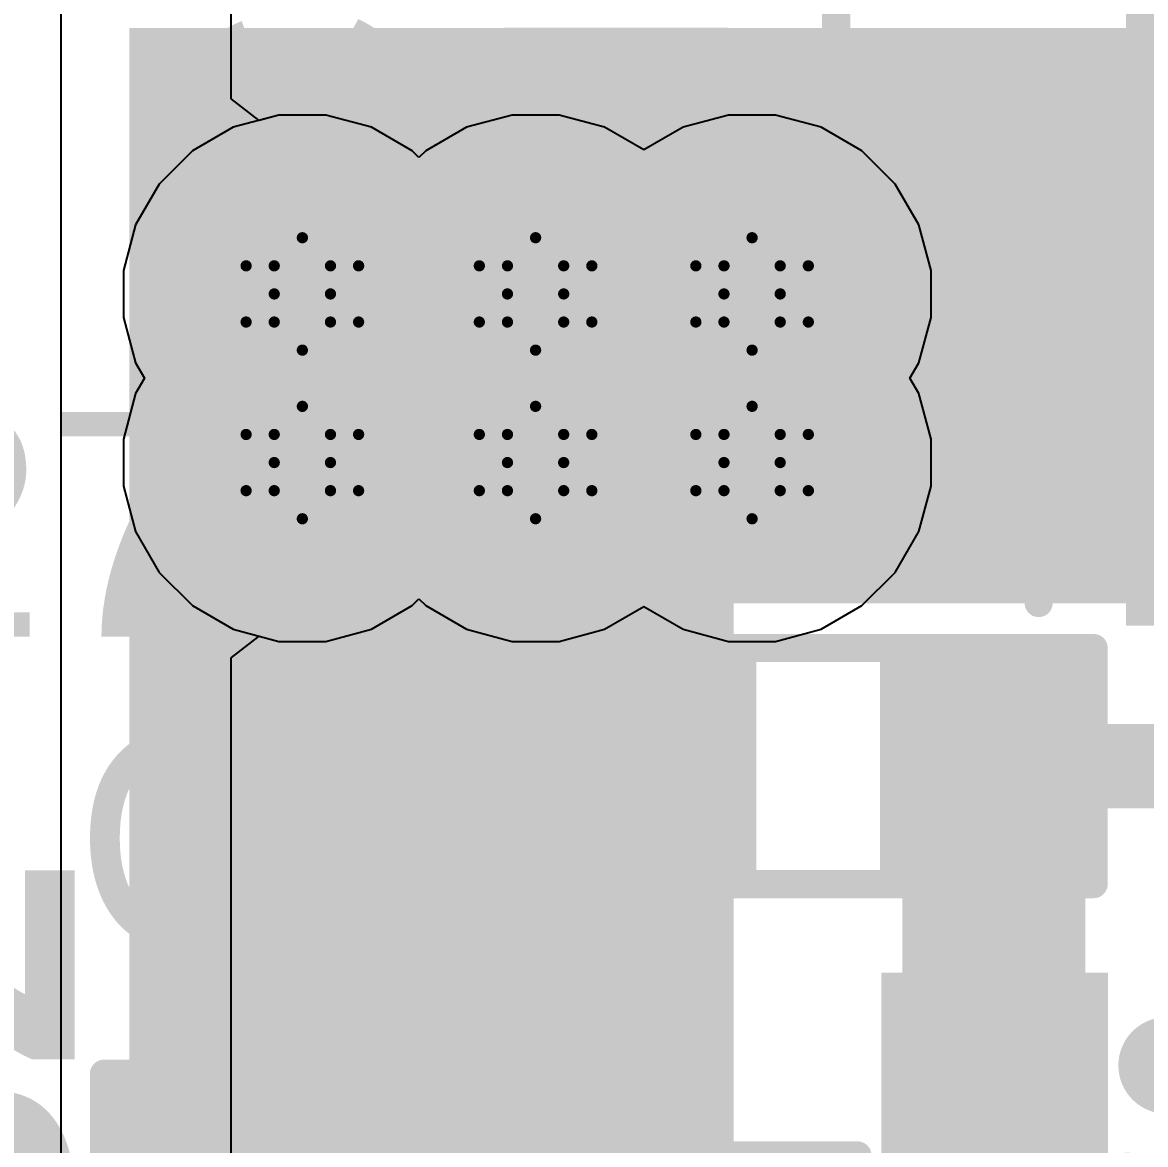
# Model space of a CAD drawing. Header units: inches. Extents: x -3 to 5437, y -3 to 5435.
# Drawn here: x 124.36 to 129.44, y 21.66 to 26.73 of the extents above; entities that cross this region are included whole.
import ezdxf

# ---------------------------------------------------------------- set-up
doc = ezdxf.new("R2010")
doc.units = ezdxf.units.IN
for name, color, linetype in [('Bottom Layer', 5, 'Continuous'), ('Drill Drawing', 1, 'Continuous'), ('GND', 16, 'Continuous'), ('PWR', 76, 'Continuous'), ('Top Layer', 1, 'Continuous'), ('Top Overlay', 2, 'Continuous'), ('Top Paste', 8, 'Continuous'), ('Top Solder', 216, 'Continuous'), ('Via Holes', 16, 'Continuous')]:
    doc.layers.add(name, color=color, linetype=linetype)
doc.styles.add('Arial', font='', dxfattribs={"height": 0.2})
doc.styles.add('Arial_Bold', font='', dxfattribs={"height": 0.2})
doc.styles.get('Arial').set_extended_font_data('Arial')
doc.styles.get('Arial_Bold').set_extended_font_data('Arial', bold=True)

# ---------------------------------------------------------------- blocks, each defined once
blk = doc.blocks.new('SOT_23_241')
at = {"layer": 'Top Layer'}
for points in [[(-0.41, 1.46), (0.41, 1.46), (0.41, 0.54), (-0.41, 0.54)], [(-1.36, -0.54), (-0.54, -0.54), (-0.54, -1.46), (-1.36, -1.46)], [(0.54, -0.54), (1.36, -0.54), (1.36, -1.46), (0.54, -1.46)]]:
    blk.add_hatch(color=1, dxfattribs=at).paths.add_polyline_path(points)
at = {"layer": 'Top Paste'}
for points in [[(-0.41, 1.46), (0.41, 1.46), (0.41, 0.54), (-0.41, 0.54)], [(-1.36, -0.54), (-0.54, -0.54), (-0.54, -1.46), (-1.36, -1.46)], [(0.54, -0.54), (1.36, -0.54), (1.36, -1.46), (0.54, -1.46)]]:
    blk.add_hatch(color=8, dxfattribs=at).paths.add_polyline_path(points)
at = {"layer": 'Top Solder'}
for points in [[(-0.5116, 1.5616), (0.5116, 1.5616), (0.5116, 0.4384), (-0.5116, 0.4384)], [(-1.4616, -0.4384), (-0.4384, -0.4384), (-0.4384, -1.5616), (-1.4616, -1.5616)], [(0.4384, -0.4384), (1.4616, -0.4384), (1.4616, -1.5616), (0.4384, -1.5616)]]:
    blk.add_hatch(color=216, dxfattribs=at).paths.add_polyline_path(points)
at = {"layer": 'Top Overlay'}
for points in [[(-1.5494, 0.7366, 0.127, 0.127, 0), (-1.5494, -0.6858, 0.127, 0.127, 0)], [(-0.6096, 0.7366, 0.127, 0.127, 0), (-1.5494, 0.7366, 0.127, 0.127, 0)], [(1.5494, 0.7366, 0.127, 0.127, 0), (0.6096, 0.7366, 0.127, 0.127, 0)], [(1.5494, 0.7366, 0.127, 0.127, 0), (1.5494, -0.6858, 0.127, 0.127, 0)], [(0.3302, -0.7366, 0.127, 0.127, 0), (-0.3302, -0.7366, 0.127, 0.127, 0)]]:
    blk.add_lwpolyline(points, format="xyseb", dxfattribs=at)
for points in [[(-1.5812, 0.7366, 0.0635, 0.0635, 1), (-1.5176, 0.7366, 0.0635, 0.0635, 1)], [(-1.5812, 0.7366, 0.0635, 0.0635, 1), (-1.5176, 0.7366, 0.0635, 0.0635, 1)], [(-0.6413, 0.7366, 0.0635, 0.0635, 1), (-0.5778, 0.7366, 0.0635, 0.0635, 1)], [(0.5778, 0.7366, 0.0635, 0.0635, 1), (0.6413, 0.7366, 0.0635, 0.0635, 1)], [(1.5176, 0.7366, 0.0635, 0.0635, 1), (1.5812, 0.7366, 0.0635, 0.0635, 1)], [(1.5176, 0.7366, 0.0635, 0.0635, 1), (1.5812, 0.7366, 0.0635, 0.0635, 1)], [(-1.5812, -0.6858, 0.0635, 0.0635, 1), (-1.5176, -0.6858, 0.0635, 0.0635, 1)], [(1.5176, -0.6858, 0.0635, 0.0635, 1), (1.5812, -0.6858, 0.0635, 0.0635, 1)], [(-0.3619, -0.7366, 0.0635, 0.0635, 1), (-0.2984, -0.7366, 0.0635, 0.0635, 1)], [(0.2984, -0.7366, 0.0635, 0.0635, 1), (0.3619, -0.7366, 0.0635, 0.0635, 1)], [(-1.6356, -1.143, 0.254, 0.254, 1), (-1.8188, -1.143, 0.254, 0.254, 1)], [(-1.8823, -1.143, 0.127, 0.127, 1), (-1.7553, -1.143, 0.127, 0.127, 1)], [(-1.6991, -1.143, 0.127, 0.127, 1), (-1.5721, -1.143, 0.127, 0.127, 1)]]:
    blk.add_lwpolyline(points, format="xyseb", close=True, dxfattribs=at)
blk = doc.blocks.new('C__0603_399')
at = {"layer": 'Top Layer'}
for points in [[(-0.381, 0.4445), (-0.381, -0.4445), (-1.143, -0.4445), (-1.143, 0.4445)], [(1.143, 0.4445), (1.143, -0.4445), (0.381, -0.4445), (0.381, 0.4445)]]:
    blk.add_hatch(color=1, dxfattribs=at).paths.add_polyline_path(points)
at = {"layer": 'Top Paste'}
for points in [[(-0.381, 0.4445), (-0.381, -0.4445), (-1.143, -0.4445), (-1.143, 0.4445)], [(1.143, 0.4445), (1.143, -0.4445), (0.381, -0.4445), (0.381, 0.4445)]]:
    blk.add_hatch(color=8, dxfattribs=at).paths.add_polyline_path(points)
at = {"layer": 'Top Solder'}
for points in [[(-0.321, 0.5045), (-0.321, -0.5045), (-1.203, -0.5045), (-1.203, 0.5045)], [(1.203, 0.5045), (1.203, -0.5045), (0.321, -0.5045), (0.321, 0.5045)]]:
    blk.add_hatch(color=216, dxfattribs=at).paths.add_polyline_path(points)
at = {"layer": 'Top Overlay'}
for points in [[(-1.2446, 0.5334, 0.127, 0.127, 0), (-0.4572, 0.5334, 0.127, 0.127, 0)], [(-1.2446, 0.5334, 0.127, 0.127, 0), (-1.2446, -0.5334, 0.127, 0.127, 0)], [(0.4572, 0.5334, 0.127, 0.127, 0), (1.2446, 0.5334, 0.127, 0.127, 0)], [(1.2446, 0.5334, 0.127, 0.127, 0), (1.2446, -0.5334, 0.127, 0.127, 0)], [(-1.2446, -0.5334, 0.127, 0.127, 0), (-0.4572, -0.5334, 0.127, 0.127, 0)], [(0.4572, -0.5334, 0.127, 0.127, 0), (1.2446, -0.5334, 0.127, 0.127, 0)]]:
    blk.add_lwpolyline(points, format="xyseb", dxfattribs=at)
for points in [[(-1.2764, 0.5334, 0.0635, 0.0635, 1), (-1.2128, 0.5334, 0.0635, 0.0635, 1)], [(-1.2764, 0.5334, 0.0635, 0.0635, 1), (-1.2128, 0.5334, 0.0635, 0.0635, 1)], [(-0.4889, 0.5334, 0.0635, 0.0635, 1), (-0.4254, 0.5334, 0.0635, 0.0635, 1)], [(0.4254, 0.5334, 0.0635, 0.0635, 1), (0.4889, 0.5334, 0.0635, 0.0635, 1)], [(1.2128, 0.5334, 0.0635, 0.0635, 1), (1.2764, 0.5334, 0.0635, 0.0635, 1)], [(1.2128, 0.5334, 0.0635, 0.0635, 1), (1.2764, 0.5334, 0.0635, 0.0635, 1)], [(-1.2764, -0.5334, 0.0635, 0.0635, 1), (-1.2128, -0.5334, 0.0635, 0.0635, 1)], [(-1.2764, -0.5334, 0.0635, 0.0635, 1), (-1.2128, -0.5334, 0.0635, 0.0635, 1)], [(-0.4889, -0.5334, 0.0635, 0.0635, 1), (-0.4254, -0.5334, 0.0635, 0.0635, 1)], [(0.4254, -0.5334, 0.0635, 0.0635, 1), (0.4889, -0.5334, 0.0635, 0.0635, 1)], [(1.2128, -0.5334, 0.0635, 0.0635, 1), (1.2764, -0.5334, 0.0635, 0.0635, 1)], [(1.2128, -0.5334, 0.0635, 0.0635, 1), (1.2764, -0.5334, 0.0635, 0.0635, 1)]]:
    blk.add_lwpolyline(points, format="xyseb", close=True, dxfattribs=at)
blk = doc.blocks.new('RVT1E100M0405__400')
at = {"layer": 'Top Solder'}
blk.add_hatch(color=216, dxfattribs=at).paths.add_polyline_path([(-3.2016, 0.9016), (-0.3984, 0.9016), (-0.3984, -0.9016), (-3.2016, -0.9016)])
at = {"layer": 'Top Overlay'}
for points in [[(-0.9398, 2.2098, 0.127, 0.127, 0), (-2.1145, 1.0351, 0.127, 0.127, 0)], [(-0.9398, 2.2098, 0.127, 0.127, 0), (2.159, 2.2098, 0.127, 0.127, 0)], [(-2.7432, 1.651, 0.127, 0.127, 0), (-2.7432, 0.9398, 0.127, 0.127, 0)], [(-3.0988, 1.2954, 0.127, 0.127, 0), (-2.3876, 1.2954, 0.127, 0.127, 0)], [(-2.1145, 1.0351, 0.127, 0.127, 0), (-2.1145, 0.889, 0.127, 0.127, 0)]]:
    blk.add_lwpolyline(points, format="xyseb", dxfattribs=at)
for points in [[(-0.9715, 2.2098, 0.0635, 0.0635, 1), (-0.908, 2.2098, 0.0635, 0.0635, 1)], [(-0.9715, 2.2098, 0.0635, 0.0635, 1), (-0.908, 2.2098, 0.0635, 0.0635, 1)], [(-2.775, 1.651, 0.0635, 0.0635, 1), (-2.7115, 1.651, 0.0635, 0.0635, 1)], [(-3.1305, 1.2954, 0.0635, 0.0635, 1), (-3.0671, 1.2954, 0.0635, 0.0635, 1)], [(-2.4194, 1.2954, 0.0635, 0.0635, 1), (-2.3559, 1.2954, 0.0635, 0.0635, 1)], [(-2.1463, 1.0351, 0.0635, 0.0635, 1), (-2.0828, 1.0351, 0.0635, 0.0635, 1)], [(-2.1463, 1.0351, 0.0635, 0.0635, 1), (-2.0828, 1.0351, 0.0635, 0.0635, 1)], [(-2.775, 0.9398, 0.0635, 0.0635, 1), (-2.7115, 0.9398, 0.0635, 0.0635, 1)], [(-2.1463, 0.889, 0.0635, 0.0635, 1), (-2.0828, 0.889, 0.0635, 0.0635, 1)]]:
    blk.add_lwpolyline(points, format="xyseb", close=True, dxfattribs=at)
blk = doc.blocks.new('S______B______413')
at = {"layer": 'Top Layer'}
for points in [[(-1.143, -0.4445), (-1.143, 0.4445), (-0.381, 0.4445), (-0.381, -0.4445)], [(0.381, -0.4445), (0.381, 0.4445), (1.143, 0.4445), (1.143, -0.4445)]]:
    blk.add_hatch(color=1, dxfattribs=at).paths.add_polyline_path(points)
at = {"layer": 'Top Paste'}
for points in [[(-1.143, -0.4445), (-1.143, 0.4445), (-0.381, 0.4445), (-0.381, -0.4445)], [(0.381, -0.4445), (0.381, 0.4445), (1.143, 0.4445), (1.143, -0.4445)]]:
    blk.add_hatch(color=8, dxfattribs=at).paths.add_polyline_path(points)
at = {"layer": 'Top Solder'}
for points in [[(-1.2446, -0.5461), (-1.2446, 0.5461), (-0.2794, 0.5461), (-0.2794, -0.5461)], [(0.2794, -0.5461), (0.2794, 0.5461), (1.2446, 0.5461), (1.2446, -0.5461)]]:
    blk.add_hatch(color=216, dxfattribs=at).paths.add_polyline_path(points)
at = {"layer": 'Top Overlay'}
for points in [[(1.27, 0.5588, 0.127, 0.127, 0), (-1.27, 0.5588, 0.127, 0.127, 0)], [(-1.27, -0.5588, 0.127, 0.127, 0), (-1.27, 0.5588, 0.127, 0.127, 0)], [(1.27, -0.5588, 0.127, 0.127, 0), (1.27, 0.5588, 0.127, 0.127, 0)], [(1.27, -0.5588, 0.127, 0.127, 0), (-1.27, -0.5588, 0.127, 0.127, 0)]]:
    blk.add_lwpolyline(points, format="xyseb", dxfattribs=at)
for points in [[(-1.3017, 0.5588, 0.0635, 0.0635, 1), (-1.2383, 0.5588, 0.0635, 0.0635, 1)], [(-1.3017, 0.5588, 0.0635, 0.0635, 1), (-1.2383, 0.5588, 0.0635, 0.0635, 1)], [(1.2383, 0.5588, 0.0635, 0.0635, 1), (1.3017, 0.5588, 0.0635, 0.0635, 1)], [(1.2383, 0.5588, 0.0635, 0.0635, 1), (1.3017, 0.5588, 0.0635, 0.0635, 1)], [(-1.3017, -0.5588, 0.0635, 0.0635, 1), (-1.2383, -0.5588, 0.0635, 0.0635, 1)], [(-1.3017, -0.5588, 0.0635, 0.0635, 1), (-1.2383, -0.5588, 0.0635, 0.0635, 1)], [(1.2383, -0.5588, 0.0635, 0.0635, 1), (1.3017, -0.5588, 0.0635, 0.0635, 1)], [(1.2383, -0.5588, 0.0635, 0.0635, 1), (1.3017, -0.5588, 0.0635, 0.0635, 1)]]:
    blk.add_lwpolyline(points, format="xyseb", close=True, dxfattribs=at)
at = {"layer": 'Top Overlay', "style": 'Arial_Bold'}
blk.add_text('SB2', height=1.27, rotation=-180, dxfattribs=at).set_placement((1.1912, -0.7066))
blk = doc.blocks.new('RES_0603_437')
at = {"layer": 'Top Layer'}
for points in [[(-0.381, 0.4445), (-0.381, -0.4445), (-1.143, -0.4445), (-1.143, 0.4445)], [(1.143, 0.4445), (1.143, -0.4445), (0.381, -0.4445), (0.381, 0.4445)]]:
    blk.add_hatch(color=1, dxfattribs=at).paths.add_polyline_path(points)
at = {"layer": 'Top Paste'}
for points in [[(-0.381, 0.4445), (-0.381, -0.4445), (-1.143, -0.4445), (-1.143, 0.4445)], [(1.143, 0.4445), (1.143, -0.4445), (0.381, -0.4445), (0.381, 0.4445)]]:
    blk.add_hatch(color=8, dxfattribs=at).paths.add_polyline_path(points)
at = {"layer": 'Top Solder'}
for points in [[(-0.2794, 0.5461), (-0.2794, -0.5461), (-1.2446, -0.5461), (-1.2446, 0.5461)], [(1.2446, 0.5461), (1.2446, -0.5461), (0.2794, -0.5461), (0.2794, 0.5461)]]:
    blk.add_hatch(color=216, dxfattribs=at).paths.add_polyline_path(points)
at = {"layer": 'Top Overlay'}
for points in [[(-1.2446, 0.5334, 0.127, 0.127, 0), (-1.2446, -0.5334, 0.127, 0.127, 0)], [(1.2446, 0.5334, 0.127, 0.127, 0), (-1.2446, 0.5334, 0.127, 0.127, 0)], [(1.2446, 0.5334, 0.127, 0.127, 0), (1.2446, -0.5334, 0.127, 0.127, 0)], [(1.2446, -0.5334, 0.127, 0.127, 0), (-1.2446, -0.5334, 0.127, 0.127, 0)]]:
    blk.add_lwpolyline(points, format="xyseb", dxfattribs=at)
for points in [[(-1.27635, 0.5334, 0.0635, 0.0635, 1), (-1.21285, 0.5334, 0.0635, 0.0635, 1)], [(-1.27635, 0.5334, 0.0635, 0.0635, 1), (-1.21285, 0.5334, 0.0635, 0.0635, 1)], [(1.21285, 0.5334, 0.0635, 0.0635, 1), (1.27635, 0.5334, 0.0635, 0.0635, 1)], [(1.21285, 0.5334, 0.0635, 0.0635, 1), (1.27635, 0.5334, 0.0635, 0.0635, 1)], [(-1.27635, -0.5334, 0.0635, 0.0635, 1), (-1.21285, -0.5334, 0.0635, 0.0635, 1)], [(-1.27635, -0.5334, 0.0635, 0.0635, 1), (-1.21285, -0.5334, 0.0635, 0.0635, 1)], [(1.21285, -0.5334, 0.0635, 0.0635, 1), (1.27635, -0.5334, 0.0635, 0.0635, 1)], [(1.21285, -0.5334, 0.0635, 0.0635, 1), (1.27635, -0.5334, 0.0635, 0.0635, 1)]]:
    blk.add_lwpolyline(points, format="xyseb", close=True, dxfattribs=at)

msp = doc.modelspace()

# ---------------------------------------------------------------- hatches: boundary and pattern name
at = {"layer": 'Bottom Layer'}
h = msp.add_hatch(color=5, dxfattribs=at)
edge = h.paths.add_edge_path()
edge.add_arc((125.627, 25.5025), 0.3, 0, 360)
h = msp.add_hatch(color=5, dxfattribs=at)
edge = h.paths.add_edge_path()
edge.add_arc((126.6803, 25.5025), 0.3, 0, 360)
h = msp.add_hatch(color=5, dxfattribs=at)
edge = h.paths.add_edge_path()
edge.add_arc((127.6582, 25.5025), 0.3, 0, 360)
h = msp.add_hatch(color=5, dxfattribs=at)
edge = h.paths.add_edge_path()
edge.add_arc((125.627, 24.7405), 0.3, 0, 360)
h = msp.add_hatch(color=5, dxfattribs=at)
edge = h.paths.add_edge_path()
edge.add_arc((126.6803, 24.7405), 0.3, 0, 360)
h = msp.add_hatch(color=5, dxfattribs=at)
edge = h.paths.add_edge_path()
edge.add_arc((127.6582, 24.7405), 0.3, 0, 360)
at = {"layer": 'GND'}
h = msp.add_hatch(color=16, dxfattribs=at)
edge = h.paths.add_edge_path()
edge.add_arc((125.627, 25.5025), 0.3, 0, 360)
h = msp.add_hatch(color=16, dxfattribs=at)
edge = h.paths.add_edge_path()
edge.add_arc((126.6803, 25.5025), 0.3, 0, 360)
h = msp.add_hatch(color=16, dxfattribs=at)
edge = h.paths.add_edge_path()
edge.add_arc((127.6582, 25.5025), 0.3, 0, 360)
h = msp.add_hatch(color=16, dxfattribs=at)
edge = h.paths.add_edge_path()
edge.add_arc((125.627, 24.7405), 0.3, 0, 360)
h = msp.add_hatch(color=16, dxfattribs=at)
edge = h.paths.add_edge_path()
edge.add_arc((126.6803, 24.7405), 0.3, 0, 360)
h = msp.add_hatch(color=16, dxfattribs=at)
edge = h.paths.add_edge_path()
edge.add_arc((127.6582, 24.7405), 0.3, 0, 360)
at = {"layer": 'PWR'}
h = msp.add_hatch(color=76, dxfattribs=at)
edge = h.paths.add_edge_path()
edge.add_arc((125.627, 25.5025), 0.3, 0, 360)
h = msp.add_hatch(color=76, dxfattribs=at)
edge = h.paths.add_edge_path()
edge.add_arc((126.6803, 25.5025), 0.3, 0, 360)
h = msp.add_hatch(color=76, dxfattribs=at)
edge = h.paths.add_edge_path()
edge.add_arc((127.6582, 25.5025), 0.3, 0, 360)
h = msp.add_hatch(color=76, dxfattribs=at)
edge = h.paths.add_edge_path()
edge.add_arc((125.627, 24.7405), 0.3, 0, 360)
h = msp.add_hatch(color=76, dxfattribs=at)
edge = h.paths.add_edge_path()
edge.add_arc((126.6803, 24.7405), 0.3, 0, 360)
h = msp.add_hatch(color=76, dxfattribs=at)
edge = h.paths.add_edge_path()
edge.add_arc((127.6582, 24.7405), 0.3, 0, 360)
at = {"layer": 'Top Layer'}
for points in [[(124.8453, 24.1043), (131.0478, 24.1043), (131.0478, 26.7043), (124.8453, 26.7043)], [(124.8453, 21.0897), (127.5751, 21.0897), (127.5751, 26.6455), (124.8453, 26.6455)], [(128.3371, 21.4131), (129.1637, 21.4131), (129.1637, 23.8134), (128.3371, 23.8134)]]:
    msp.add_hatch(color=1, dxfattribs=at).paths.add_polyline_path(points)
h = msp.add_hatch(color=1, dxfattribs=at)
edge = h.paths.add_edge_path()
edge.add_arc((125.627, 25.5025), 0.3, 0, 360)
h = msp.add_hatch(color=1, dxfattribs=at)
edge = h.paths.add_edge_path()
edge.add_arc((126.6803, 25.5025), 0.3, 0, 360)
h = msp.add_hatch(color=1, dxfattribs=at)
edge = h.paths.add_edge_path()
edge.add_arc((127.6582, 25.5025), 0.3, 0, 360)
h = msp.add_hatch(color=1, dxfattribs=at)
edge = h.paths.add_edge_path()
edge.add_arc((125.627, 24.7405), 0.3, 0, 360)
h = msp.add_hatch(color=1, dxfattribs=at)
edge = h.paths.add_edge_path()
edge.add_arc((126.6803, 24.7405), 0.3, 0, 360)
h = msp.add_hatch(color=1, dxfattribs=at)
edge = h.paths.add_edge_path()
edge.add_arc((127.6582, 24.7405), 0.3, 0, 360)
at = {"layer": 'Via Holes'}
h = msp.add_hatch(color=7, dxfattribs=at)
edge = h.paths.add_edge_path()
edge.add_arc((125.627, 25.5025), 0.15, 0, 360)
h = msp.add_hatch(color=7, dxfattribs=at)
edge = h.paths.add_edge_path()
edge.add_arc((126.6803, 25.5025), 0.15, 0, 360)
h = msp.add_hatch(color=7, dxfattribs=at)
edge = h.paths.add_edge_path()
edge.add_arc((127.6582, 25.5025), 0.15, 0, 360)
h = msp.add_hatch(color=7, dxfattribs=at)
edge = h.paths.add_edge_path()
edge.add_arc((125.627, 24.7405), 0.15, 0, 360)
h = msp.add_hatch(color=7, dxfattribs=at)
edge = h.paths.add_edge_path()
edge.add_arc((126.6803, 24.7405), 0.15, 0, 360)
h = msp.add_hatch(color=7, dxfattribs=at)
edge = h.paths.add_edge_path()
edge.add_arc((127.6582, 24.7405), 0.15, 0, 360)

# ---------------------------------------------------------------- linework, layer by layer
at = {"layer": 'Bottom Layer'}
for p, q in [((124.5362, 34.2138), (124.5362, 19.185)), ((125.3048, 26.3841), (125.3048, 33.7392)), ((125.4318, 26.2867), (125.3048, 26.3841)), ((125.5206, 26.3105), (125.4318, 26.2867)), ((125.7333, 26.3105), (125.5206, 26.3105)), ((125.9388, 26.2554), (125.7333, 26.3105)), ((126.5739, 26.3105), (126.3684, 26.2554)), ((126.7867, 26.3105), (126.5739, 26.3105)), ((126.9922, 26.2554), (126.7867, 26.3105)), ((127.5518, 26.3105), (127.3463, 26.2554)), ((127.7646, 26.3105), (127.5518, 26.3105)), ((127.9701, 26.2554), (127.7646, 26.3105)), ((126.1231, 26.149), (125.9388, 26.2554)), ((126.3684, 26.2554), (126.1842, 26.149)), ((127.1693, 26.1532), (126.9922, 26.2554)), ((127.3463, 26.2554), (127.1693, 26.1532)), ((128.1543, 26.149), (127.9701, 26.2554)), ((126.1536, 26.1185), (126.1231, 26.149)), ((126.1842, 26.149), (126.1536, 26.1185)), ((128.3048, 25.9986), (128.1543, 26.149)), ((128.4111, 25.8144), (128.3048, 25.9986)), ((128.4662, 25.6088), (128.4111, 25.8144)), ((128.4662, 25.3961), (128.4662, 25.6088)), ((128.4111, 25.1906), (128.4662, 25.3961)), ((128.3712, 25.1215), (128.4111, 25.1906)), ((128.4111, 25.0524), (128.3712, 25.1215)), ((128.4662, 24.8468), (128.4111, 25.0524)), ((128.4662, 24.6341), (128.4662, 24.8468)), ((128.4111, 24.4286), (128.4662, 24.6341)), ((128.3048, 24.2444), (128.4111, 24.4286)), ((128.1543, 24.0939), (128.3048, 24.2444)), ((125.9388, 23.9875), (126.1231, 24.0939)), ((126.1231, 24.0939), (126.1536, 24.1245)), ((126.1536, 24.1245), (126.1842, 24.0939)), ((126.1842, 24.0939), (126.3684, 23.9875)), ((127.9701, 23.9875), (128.1543, 24.0939)), ((126.9922, 23.9875), (127.1693, 24.0898)), ((127.1693, 24.0898), (127.3463, 23.9875)), ((125.3048, 23.8588), (125.4318, 23.9563)), ((125.4318, 23.9563), (125.5206, 23.9325)), ((125.7333, 23.9325), (125.9388, 23.9875)), ((126.3684, 23.9875), (126.5739, 23.9325)), ((126.7867, 23.9325), (126.9922, 23.9875)), ((127.3463, 23.9875), (127.5518, 23.9325)), ((127.7646, 23.9325), (127.9701, 23.9875)), ((125.5206, 23.9325), (125.7333, 23.9325)), ((126.5739, 23.9325), (126.7867, 23.9325)), ((127.5518, 23.9325), (127.7646, 23.9325)), ((125.3048, 19.185), (125.3048, 23.8588))]:
    msp.add_line(p, q, dxfattribs=at)
at = {"layer": 'Drill Drawing'}
for points in [[(125.5, 25.6295, 0.0508, 0.0508, 0), (125.627, 25.7565, 0.0508, 0.0508, 0)], [(125.627, 25.7565, 0.0508, 0.0508, 0), (125.754, 25.6295, 0.0508, 0.0508, 0)], [(126.5533, 25.6295, 0.0508, 0.0508, 0), (126.6803, 25.7565, 0.0508, 0.0508, 0)], [(126.6803, 25.7565, 0.0508, 0.0508, 0), (126.8073, 25.6295, 0.0508, 0.0508, 0)], [(127.5312, 25.6295, 0.0508, 0.0508, 0), (127.6582, 25.7565, 0.0508, 0.0508, 0)], [(127.6582, 25.7565, 0.0508, 0.0508, 0), (127.7852, 25.6295, 0.0508, 0.0508, 0)], [(125.373, 25.6295, 0.0508, 0.0508, 0), (125.5, 25.5025, 0.0508, 0.0508, 0)], [(125.373, 25.6295, 0.0508, 0.0508, 0), (125.5, 25.6295, 0.0508, 0.0508, 0)], [(125.754, 25.6295, 0.0508, 0.0508, 0), (125.881, 25.6295, 0.0508, 0.0508, 0)], [(125.754, 25.5025, 0.0508, 0.0508, 0), (125.881, 25.6295, 0.0508, 0.0508, 0)], [(126.4263, 25.6295, 0.0508, 0.0508, 0), (126.5533, 25.5025, 0.0508, 0.0508, 0)], [(126.4263, 25.6295, 0.0508, 0.0508, 0), (126.5533, 25.6295, 0.0508, 0.0508, 0)], [(126.8073, 25.6295, 0.0508, 0.0508, 0), (126.9343, 25.6295, 0.0508, 0.0508, 0)], [(126.8073, 25.5025, 0.0508, 0.0508, 0), (126.9343, 25.6295, 0.0508, 0.0508, 0)], [(127.4042, 25.6295, 0.0508, 0.0508, 0), (127.5312, 25.5025, 0.0508, 0.0508, 0)], [(127.4042, 25.6295, 0.0508, 0.0508, 0), (127.5312, 25.6295, 0.0508, 0.0508, 0)], [(127.7852, 25.6295, 0.0508, 0.0508, 0), (127.9122, 25.6295, 0.0508, 0.0508, 0)], [(127.7852, 25.5025, 0.0508, 0.0508, 0), (127.9122, 25.6295, 0.0508, 0.0508, 0)], [(125.373, 25.3755, 0.0508, 0.0508, 0), (125.5, 25.5025, 0.0508, 0.0508, 0)], [(125.754, 25.5025, 0.0508, 0.0508, 0), (125.881, 25.3755, 0.0508, 0.0508, 0)], [(126.4263, 25.3755, 0.0508, 0.0508, 0), (126.5533, 25.5025, 0.0508, 0.0508, 0)], [(126.8073, 25.5025, 0.0508, 0.0508, 0), (126.9343, 25.3755, 0.0508, 0.0508, 0)], [(127.4042, 25.3755, 0.0508, 0.0508, 0), (127.5312, 25.5025, 0.0508, 0.0508, 0)], [(127.7852, 25.5025, 0.0508, 0.0508, 0), (127.9122, 25.3755, 0.0508, 0.0508, 0)], [(125.373, 25.3755, 0.0508, 0.0508, 0), (125.5, 25.3755, 0.0508, 0.0508, 0)], [(125.5, 25.3755, 0.0508, 0.0508, 0), (125.627, 25.2485, 0.0508, 0.0508, 0)], [(125.627, 25.2485, 0.0508, 0.0508, 0), (125.754, 25.3755, 0.0508, 0.0508, 0)], [(125.754, 25.3755, 0.0508, 0.0508, 0), (125.881, 25.3755, 0.0508, 0.0508, 0)], [(126.4263, 25.3755, 0.0508, 0.0508, 0), (126.5533, 25.3755, 0.0508, 0.0508, 0)], [(126.5533, 25.3755, 0.0508, 0.0508, 0), (126.6803, 25.2485, 0.0508, 0.0508, 0)], [(126.6803, 25.2485, 0.0508, 0.0508, 0), (126.8073, 25.3755, 0.0508, 0.0508, 0)], [(126.8073, 25.3755, 0.0508, 0.0508, 0), (126.9343, 25.3755, 0.0508, 0.0508, 0)], [(127.4042, 25.3755, 0.0508, 0.0508, 0), (127.5312, 25.3755, 0.0508, 0.0508, 0)], [(127.5312, 25.3755, 0.0508, 0.0508, 0), (127.6582, 25.2485, 0.0508, 0.0508, 0)], [(127.6582, 25.2485, 0.0508, 0.0508, 0), (127.7852, 25.3755, 0.0508, 0.0508, 0)], [(127.7852, 25.3755, 0.0508, 0.0508, 0), (127.9122, 25.3755, 0.0508, 0.0508, 0)], [(125.5, 24.8675, 0.0508, 0.0508, 0), (125.627, 24.9945, 0.0508, 0.0508, 0)], [(125.627, 24.9945, 0.0508, 0.0508, 0), (125.754, 24.8675, 0.0508, 0.0508, 0)], [(126.5533, 24.8675, 0.0508, 0.0508, 0), (126.6803, 24.9945, 0.0508, 0.0508, 0)], [(126.6803, 24.9945, 0.0508, 0.0508, 0), (126.8073, 24.8675, 0.0508, 0.0508, 0)], [(127.5312, 24.8675, 0.0508, 0.0508, 0), (127.6582, 24.9945, 0.0508, 0.0508, 0)], [(127.6582, 24.9945, 0.0508, 0.0508, 0), (127.7852, 24.8675, 0.0508, 0.0508, 0)], [(125.373, 24.8675, 0.0508, 0.0508, 0), (125.5, 24.7405, 0.0508, 0.0508, 0)], [(125.373, 24.8675, 0.0508, 0.0508, 0), (125.5, 24.8675, 0.0508, 0.0508, 0)], [(125.754, 24.8675, 0.0508, 0.0508, 0), (125.881, 24.8675, 0.0508, 0.0508, 0)], [(125.754, 24.7405, 0.0508, 0.0508, 0), (125.881, 24.8675, 0.0508, 0.0508, 0)], [(126.4263, 24.8675, 0.0508, 0.0508, 0), (126.5533, 24.7405, 0.0508, 0.0508, 0)], [(126.4263, 24.8675, 0.0508, 0.0508, 0), (126.5533, 24.8675, 0.0508, 0.0508, 0)], [(126.8073, 24.8675, 0.0508, 0.0508, 0), (126.9343, 24.8675, 0.0508, 0.0508, 0)], [(126.8073, 24.7405, 0.0508, 0.0508, 0), (126.9343, 24.8675, 0.0508, 0.0508, 0)], [(127.4042, 24.8675, 0.0508, 0.0508, 0), (127.5312, 24.7405, 0.0508, 0.0508, 0)], [(127.4042, 24.8675, 0.0508, 0.0508, 0), (127.5312, 24.8675, 0.0508, 0.0508, 0)], [(127.7852, 24.8675, 0.0508, 0.0508, 0), (127.9122, 24.8675, 0.0508, 0.0508, 0)], [(127.7852, 24.7405, 0.0508, 0.0508, 0), (127.9122, 24.8675, 0.0508, 0.0508, 0)], [(125.373, 24.6135, 0.0508, 0.0508, 0), (125.5, 24.7405, 0.0508, 0.0508, 0)], [(125.754, 24.7405, 0.0508, 0.0508, 0), (125.881, 24.6135, 0.0508, 0.0508, 0)], [(126.4263, 24.6135, 0.0508, 0.0508, 0), (126.5533, 24.7405, 0.0508, 0.0508, 0)], [(126.8073, 24.7405, 0.0508, 0.0508, 0), (126.9343, 24.6135, 0.0508, 0.0508, 0)], [(127.4042, 24.6135, 0.0508, 0.0508, 0), (127.5312, 24.7405, 0.0508, 0.0508, 0)], [(127.7852, 24.7405, 0.0508, 0.0508, 0), (127.9122, 24.6135, 0.0508, 0.0508, 0)], [(125.373, 24.6135, 0.0508, 0.0508, 0), (125.5, 24.6135, 0.0508, 0.0508, 0)], [(125.5, 24.6135, 0.0508, 0.0508, 0), (125.627, 24.4865, 0.0508, 0.0508, 0)], [(125.627, 24.4865, 0.0508, 0.0508, 0), (125.754, 24.6135, 0.0508, 0.0508, 0)], [(125.754, 24.6135, 0.0508, 0.0508, 0), (125.881, 24.6135, 0.0508, 0.0508, 0)], [(126.4263, 24.6135, 0.0508, 0.0508, 0), (126.5533, 24.6135, 0.0508, 0.0508, 0)], [(126.5533, 24.6135, 0.0508, 0.0508, 0), (126.6803, 24.4865, 0.0508, 0.0508, 0)], [(126.6803, 24.4865, 0.0508, 0.0508, 0), (126.8073, 24.6135, 0.0508, 0.0508, 0)], [(126.8073, 24.6135, 0.0508, 0.0508, 0), (126.9343, 24.6135, 0.0508, 0.0508, 0)], [(127.4042, 24.6135, 0.0508, 0.0508, 0), (127.5312, 24.6135, 0.0508, 0.0508, 0)], [(127.5312, 24.6135, 0.0508, 0.0508, 0), (127.6582, 24.4865, 0.0508, 0.0508, 0)], [(127.6582, 24.4865, 0.0508, 0.0508, 0), (127.7852, 24.6135, 0.0508, 0.0508, 0)], [(127.7852, 24.6135, 0.0508, 0.0508, 0), (127.9122, 24.6135, 0.0508, 0.0508, 0)]]:
    msp.add_lwpolyline(points, format="xyseb", dxfattribs=at)
for points in [[(125.6143, 25.7565, 0.0254, 0.0254, 1), (125.6397, 25.7565, 0.0254, 0.0254, 1)], [(125.6143, 25.7565, 0.0254, 0.0254, 1), (125.6397, 25.7565, 0.0254, 0.0254, 1)], [(126.6676, 25.7565, 0.0254, 0.0254, 1), (126.693, 25.7565, 0.0254, 0.0254, 1)], [(126.6676, 25.7565, 0.0254, 0.0254, 1), (126.693, 25.7565, 0.0254, 0.0254, 1)], [(127.6455, 25.7565, 0.0254, 0.0254, 1), (127.6709, 25.7565, 0.0254, 0.0254, 1)], [(127.6455, 25.7565, 0.0254, 0.0254, 1), (127.6709, 25.7565, 0.0254, 0.0254, 1)], [(125.3603, 25.6295, 0.0254, 0.0254, 1), (125.3857, 25.6295, 0.0254, 0.0254, 1)], [(125.3603, 25.6295, 0.0254, 0.0254, 1), (125.3857, 25.6295, 0.0254, 0.0254, 1)], [(125.4873, 25.6295, 0.0254, 0.0254, 1), (125.5127, 25.6295, 0.0254, 0.0254, 1)], [(125.4873, 25.6295, 0.0254, 0.0254, 1), (125.5127, 25.6295, 0.0254, 0.0254, 1)], [(125.7413, 25.6295, 0.0254, 0.0254, 1), (125.7667, 25.6295, 0.0254, 0.0254, 1)], [(125.7413, 25.6295, 0.0254, 0.0254, 1), (125.7667, 25.6295, 0.0254, 0.0254, 1)], [(125.8683, 25.6295, 0.0254, 0.0254, 1), (125.8937, 25.6295, 0.0254, 0.0254, 1)], [(125.8683, 25.6295, 0.0254, 0.0254, 1), (125.8937, 25.6295, 0.0254, 0.0254, 1)], [(126.4136, 25.6295, 0.0254, 0.0254, 1), (126.439, 25.6295, 0.0254, 0.0254, 1)], [(126.4136, 25.6295, 0.0254, 0.0254, 1), (126.439, 25.6295, 0.0254, 0.0254, 1)], [(126.5406, 25.6295, 0.0254, 0.0254, 1), (126.566, 25.6295, 0.0254, 0.0254, 1)], [(126.5406, 25.6295, 0.0254, 0.0254, 1), (126.566, 25.6295, 0.0254, 0.0254, 1)], [(126.7946, 25.6295, 0.0254, 0.0254, 1), (126.82, 25.6295, 0.0254, 0.0254, 1)], [(126.7946, 25.6295, 0.0254, 0.0254, 1), (126.82, 25.6295, 0.0254, 0.0254, 1)], [(126.9216, 25.6295, 0.0254, 0.0254, 1), (126.947, 25.6295, 0.0254, 0.0254, 1)], [(126.9216, 25.6295, 0.0254, 0.0254, 1), (126.947, 25.6295, 0.0254, 0.0254, 1)], [(127.3915, 25.6295, 0.0254, 0.0254, 1), (127.4169, 25.6295, 0.0254, 0.0254, 1)], [(127.3915, 25.6295, 0.0254, 0.0254, 1), (127.4169, 25.6295, 0.0254, 0.0254, 1)], [(127.5185, 25.6295, 0.0254, 0.0254, 1), (127.5439, 25.6295, 0.0254, 0.0254, 1)], [(127.5185, 25.6295, 0.0254, 0.0254, 1), (127.5439, 25.6295, 0.0254, 0.0254, 1)], [(127.7725, 25.6295, 0.0254, 0.0254, 1), (127.7979, 25.6295, 0.0254, 0.0254, 1)], [(127.7725, 25.6295, 0.0254, 0.0254, 1), (127.7979, 25.6295, 0.0254, 0.0254, 1)], [(127.8995, 25.6295, 0.0254, 0.0254, 1), (127.9249, 25.6295, 0.0254, 0.0254, 1)], [(127.8995, 25.6295, 0.0254, 0.0254, 1), (127.9249, 25.6295, 0.0254, 0.0254, 1)], [(125.4873, 25.5025, 0.0254, 0.0254, 1), (125.5127, 25.5025, 0.0254, 0.0254, 1)], [(125.4873, 25.5025, 0.0254, 0.0254, 1), (125.5127, 25.5025, 0.0254, 0.0254, 1)], [(125.7413, 25.5025, 0.0254, 0.0254, 1), (125.7667, 25.5025, 0.0254, 0.0254, 1)], [(125.7413, 25.5025, 0.0254, 0.0254, 1), (125.7667, 25.5025, 0.0254, 0.0254, 1)], [(126.5406, 25.5025, 0.0254, 0.0254, 1), (126.566, 25.5025, 0.0254, 0.0254, 1)], [(126.5406, 25.5025, 0.0254, 0.0254, 1), (126.566, 25.5025, 0.0254, 0.0254, 1)], [(126.7946, 25.5025, 0.0254, 0.0254, 1), (126.82, 25.5025, 0.0254, 0.0254, 1)], [(126.7946, 25.5025, 0.0254, 0.0254, 1), (126.82, 25.5025, 0.0254, 0.0254, 1)], [(127.5185, 25.5025, 0.0254, 0.0254, 1), (127.5439, 25.5025, 0.0254, 0.0254, 1)], [(127.5185, 25.5025, 0.0254, 0.0254, 1), (127.5439, 25.5025, 0.0254, 0.0254, 1)], [(127.7725, 25.5025, 0.0254, 0.0254, 1), (127.7979, 25.5025, 0.0254, 0.0254, 1)], [(127.7725, 25.5025, 0.0254, 0.0254, 1), (127.7979, 25.5025, 0.0254, 0.0254, 1)], [(125.3603, 25.3755, 0.0254, 0.0254, 1), (125.3857, 25.3755, 0.0254, 0.0254, 1)], [(125.3603, 25.3755, 0.0254, 0.0254, 1), (125.3857, 25.3755, 0.0254, 0.0254, 1)], [(125.4873, 25.3755, 0.0254, 0.0254, 1), (125.5127, 25.3755, 0.0254, 0.0254, 1)], [(125.4873, 25.3755, 0.0254, 0.0254, 1), (125.5127, 25.3755, 0.0254, 0.0254, 1)], [(125.7413, 25.3755, 0.0254, 0.0254, 1), (125.7667, 25.3755, 0.0254, 0.0254, 1)], [(125.7413, 25.3755, 0.0254, 0.0254, 1), (125.7667, 25.3755, 0.0254, 0.0254, 1)], [(125.8683, 25.3755, 0.0254, 0.0254, 1), (125.8937, 25.3755, 0.0254, 0.0254, 1)], [(125.8683, 25.3755, 0.0254, 0.0254, 1), (125.8937, 25.3755, 0.0254, 0.0254, 1)], [(126.4136, 25.3755, 0.0254, 0.0254, 1), (126.439, 25.3755, 0.0254, 0.0254, 1)], [(126.4136, 25.3755, 0.0254, 0.0254, 1), (126.439, 25.3755, 0.0254, 0.0254, 1)], [(126.5406, 25.3755, 0.0254, 0.0254, 1), (126.566, 25.3755, 0.0254, 0.0254, 1)], [(126.5406, 25.3755, 0.0254, 0.0254, 1), (126.566, 25.3755, 0.0254, 0.0254, 1)], [(126.7946, 25.3755, 0.0254, 0.0254, 1), (126.82, 25.3755, 0.0254, 0.0254, 1)], [(126.7946, 25.3755, 0.0254, 0.0254, 1), (126.82, 25.3755, 0.0254, 0.0254, 1)], [(126.9216, 25.3755, 0.0254, 0.0254, 1), (126.947, 25.3755, 0.0254, 0.0254, 1)], [(126.9216, 25.3755, 0.0254, 0.0254, 1), (126.947, 25.3755, 0.0254, 0.0254, 1)], [(127.3915, 25.3755, 0.0254, 0.0254, 1), (127.4169, 25.3755, 0.0254, 0.0254, 1)], [(127.3915, 25.3755, 0.0254, 0.0254, 1), (127.4169, 25.3755, 0.0254, 0.0254, 1)], [(127.5185, 25.3755, 0.0254, 0.0254, 1), (127.5439, 25.3755, 0.0254, 0.0254, 1)], [(127.5185, 25.3755, 0.0254, 0.0254, 1), (127.5439, 25.3755, 0.0254, 0.0254, 1)], [(127.7725, 25.3755, 0.0254, 0.0254, 1), (127.7979, 25.3755, 0.0254, 0.0254, 1)], [(127.7725, 25.3755, 0.0254, 0.0254, 1), (127.7979, 25.3755, 0.0254, 0.0254, 1)], [(127.8995, 25.3755, 0.0254, 0.0254, 1), (127.9249, 25.3755, 0.0254, 0.0254, 1)], [(127.8995, 25.3755, 0.0254, 0.0254, 1), (127.9249, 25.3755, 0.0254, 0.0254, 1)], [(125.6143, 25.2485, 0.0254, 0.0254, 1), (125.6397, 25.2485, 0.0254, 0.0254, 1)], [(125.6143, 25.2485, 0.0254, 0.0254, 1), (125.6397, 25.2485, 0.0254, 0.0254, 1)], [(126.6676, 25.2485, 0.0254, 0.0254, 1), (126.693, 25.2485, 0.0254, 0.0254, 1)], [(126.6676, 25.2485, 0.0254, 0.0254, 1), (126.693, 25.2485, 0.0254, 0.0254, 1)], [(127.6455, 25.2485, 0.0254, 0.0254, 1), (127.6709, 25.2485, 0.0254, 0.0254, 1)], [(127.6455, 25.2485, 0.0254, 0.0254, 1), (127.6709, 25.2485, 0.0254, 0.0254, 1)], [(125.6143, 24.9945, 0.0254, 0.0254, 1), (125.6397, 24.9945, 0.0254, 0.0254, 1)], [(125.6143, 24.9945, 0.0254, 0.0254, 1), (125.6397, 24.9945, 0.0254, 0.0254, 1)], [(126.6676, 24.9945, 0.0254, 0.0254, 1), (126.693, 24.9945, 0.0254, 0.0254, 1)], [(126.6676, 24.9945, 0.0254, 0.0254, 1), (126.693, 24.9945, 0.0254, 0.0254, 1)], [(127.6455, 24.9945, 0.0254, 0.0254, 1), (127.6709, 24.9945, 0.0254, 0.0254, 1)], [(127.6455, 24.9945, 0.0254, 0.0254, 1), (127.6709, 24.9945, 0.0254, 0.0254, 1)], [(125.3603, 24.8675, 0.0254, 0.0254, 1), (125.3857, 24.8675, 0.0254, 0.0254, 1)], [(125.3603, 24.8675, 0.0254, 0.0254, 1), (125.3857, 24.8675, 0.0254, 0.0254, 1)], [(125.4873, 24.8675, 0.0254, 0.0254, 1), (125.5127, 24.8675, 0.0254, 0.0254, 1)], [(125.4873, 24.8675, 0.0254, 0.0254, 1), (125.5127, 24.8675, 0.0254, 0.0254, 1)], [(125.7413, 24.8675, 0.0254, 0.0254, 1), (125.7667, 24.8675, 0.0254, 0.0254, 1)], [(125.7413, 24.8675, 0.0254, 0.0254, 1), (125.7667, 24.8675, 0.0254, 0.0254, 1)], [(125.8683, 24.8675, 0.0254, 0.0254, 1), (125.8937, 24.8675, 0.0254, 0.0254, 1)], [(125.8683, 24.8675, 0.0254, 0.0254, 1), (125.8937, 24.8675, 0.0254, 0.0254, 1)], [(126.4136, 24.8675, 0.0254, 0.0254, 1), (126.439, 24.8675, 0.0254, 0.0254, 1)], [(126.4136, 24.8675, 0.0254, 0.0254, 1), (126.439, 24.8675, 0.0254, 0.0254, 1)], [(126.5406, 24.8675, 0.0254, 0.0254, 1), (126.566, 24.8675, 0.0254, 0.0254, 1)], [(126.5406, 24.8675, 0.0254, 0.0254, 1), (126.566, 24.8675, 0.0254, 0.0254, 1)], [(126.7946, 24.8675, 0.0254, 0.0254, 1), (126.82, 24.8675, 0.0254, 0.0254, 1)], [(126.7946, 24.8675, 0.0254, 0.0254, 1), (126.82, 24.8675, 0.0254, 0.0254, 1)], [(126.9216, 24.8675, 0.0254, 0.0254, 1), (126.947, 24.8675, 0.0254, 0.0254, 1)], [(126.9216, 24.8675, 0.0254, 0.0254, 1), (126.947, 24.8675, 0.0254, 0.0254, 1)], [(127.3915, 24.8675, 0.0254, 0.0254, 1), (127.4169, 24.8675, 0.0254, 0.0254, 1)], [(127.3915, 24.8675, 0.0254, 0.0254, 1), (127.4169, 24.8675, 0.0254, 0.0254, 1)], [(127.5185, 24.8675, 0.0254, 0.0254, 1), (127.5439, 24.8675, 0.0254, 0.0254, 1)], [(127.5185, 24.8675, 0.0254, 0.0254, 1), (127.5439, 24.8675, 0.0254, 0.0254, 1)], [(127.7725, 24.8675, 0.0254, 0.0254, 1), (127.7979, 24.8675, 0.0254, 0.0254, 1)], [(127.7725, 24.8675, 0.0254, 0.0254, 1), (127.7979, 24.8675, 0.0254, 0.0254, 1)], [(127.8995, 24.8675, 0.0254, 0.0254, 1), (127.9249, 24.8675, 0.0254, 0.0254, 1)], [(127.8995, 24.8675, 0.0254, 0.0254, 1), (127.9249, 24.8675, 0.0254, 0.0254, 1)], [(125.4873, 24.7405, 0.0254, 0.0254, 1), (125.5127, 24.7405, 0.0254, 0.0254, 1)], [(125.4873, 24.7405, 0.0254, 0.0254, 1), (125.5127, 24.7405, 0.0254, 0.0254, 1)], [(125.7413, 24.7405, 0.0254, 0.0254, 1), (125.7667, 24.7405, 0.0254, 0.0254, 1)], [(125.7413, 24.7405, 0.0254, 0.0254, 1), (125.7667, 24.7405, 0.0254, 0.0254, 1)], [(126.5406, 24.7405, 0.0254, 0.0254, 1), (126.566, 24.7405, 0.0254, 0.0254, 1)], [(126.5406, 24.7405, 0.0254, 0.0254, 1), (126.566, 24.7405, 0.0254, 0.0254, 1)], [(126.7946, 24.7405, 0.0254, 0.0254, 1), (126.82, 24.7405, 0.0254, 0.0254, 1)], [(126.7946, 24.7405, 0.0254, 0.0254, 1), (126.82, 24.7405, 0.0254, 0.0254, 1)], [(127.5185, 24.7405, 0.0254, 0.0254, 1), (127.5439, 24.7405, 0.0254, 0.0254, 1)], [(127.5185, 24.7405, 0.0254, 0.0254, 1), (127.5439, 24.7405, 0.0254, 0.0254, 1)], [(127.7725, 24.7405, 0.0254, 0.0254, 1), (127.7979, 24.7405, 0.0254, 0.0254, 1)], [(127.7725, 24.7405, 0.0254, 0.0254, 1), (127.7979, 24.7405, 0.0254, 0.0254, 1)], [(125.3603, 24.6135, 0.0254, 0.0254, 1), (125.3857, 24.6135, 0.0254, 0.0254, 1)], [(125.3603, 24.6135, 0.0254, 0.0254, 1), (125.3857, 24.6135, 0.0254, 0.0254, 1)], [(125.4873, 24.6135, 0.0254, 0.0254, 1), (125.5127, 24.6135, 0.0254, 0.0254, 1)], [(125.4873, 24.6135, 0.0254, 0.0254, 1), (125.5127, 24.6135, 0.0254, 0.0254, 1)], [(125.7413, 24.6135, 0.0254, 0.0254, 1), (125.7667, 24.6135, 0.0254, 0.0254, 1)], [(125.7413, 24.6135, 0.0254, 0.0254, 1), (125.7667, 24.6135, 0.0254, 0.0254, 1)], [(125.8683, 24.6135, 0.0254, 0.0254, 1), (125.8937, 24.6135, 0.0254, 0.0254, 1)], [(125.8683, 24.6135, 0.0254, 0.0254, 1), (125.8937, 24.6135, 0.0254, 0.0254, 1)], [(126.4136, 24.6135, 0.0254, 0.0254, 1), (126.439, 24.6135, 0.0254, 0.0254, 1)], [(126.4136, 24.6135, 0.0254, 0.0254, 1), (126.439, 24.6135, 0.0254, 0.0254, 1)], [(126.5406, 24.6135, 0.0254, 0.0254, 1), (126.566, 24.6135, 0.0254, 0.0254, 1)], [(126.5406, 24.6135, 0.0254, 0.0254, 1), (126.566, 24.6135, 0.0254, 0.0254, 1)], [(126.7946, 24.6135, 0.0254, 0.0254, 1), (126.82, 24.6135, 0.0254, 0.0254, 1)], [(126.7946, 24.6135, 0.0254, 0.0254, 1), (126.82, 24.6135, 0.0254, 0.0254, 1)], [(126.9216, 24.6135, 0.0254, 0.0254, 1), (126.947, 24.6135, 0.0254, 0.0254, 1)], [(126.9216, 24.6135, 0.0254, 0.0254, 1), (126.947, 24.6135, 0.0254, 0.0254, 1)], [(127.3915, 24.6135, 0.0254, 0.0254, 1), (127.4169, 24.6135, 0.0254, 0.0254, 1)], [(127.3915, 24.6135, 0.0254, 0.0254, 1), (127.4169, 24.6135, 0.0254, 0.0254, 1)], [(127.5185, 24.6135, 0.0254, 0.0254, 1), (127.5439, 24.6135, 0.0254, 0.0254, 1)], [(127.5185, 24.6135, 0.0254, 0.0254, 1), (127.5439, 24.6135, 0.0254, 0.0254, 1)], [(127.7725, 24.6135, 0.0254, 0.0254, 1), (127.7979, 24.6135, 0.0254, 0.0254, 1)], [(127.7725, 24.6135, 0.0254, 0.0254, 1), (127.7979, 24.6135, 0.0254, 0.0254, 1)], [(127.8995, 24.6135, 0.0254, 0.0254, 1), (127.9249, 24.6135, 0.0254, 0.0254, 1)], [(127.8995, 24.6135, 0.0254, 0.0254, 1), (127.9249, 24.6135, 0.0254, 0.0254, 1)], [(125.6143, 24.4865, 0.0254, 0.0254, 1), (125.6397, 24.4865, 0.0254, 0.0254, 1)], [(125.6143, 24.4865, 0.0254, 0.0254, 1), (125.6397, 24.4865, 0.0254, 0.0254, 1)], [(126.6676, 24.4865, 0.0254, 0.0254, 1), (126.693, 24.4865, 0.0254, 0.0254, 1)], [(126.6676, 24.4865, 0.0254, 0.0254, 1), (126.693, 24.4865, 0.0254, 0.0254, 1)], [(127.6455, 24.4865, 0.0254, 0.0254, 1), (127.6709, 24.4865, 0.0254, 0.0254, 1)], [(127.6455, 24.4865, 0.0254, 0.0254, 1), (127.6709, 24.4865, 0.0254, 0.0254, 1)]]:
    msp.add_lwpolyline(points, format="xyseb", close=True, dxfattribs=at)
at = {"layer": 'GND'}
for p, q in [((125.5206, 26.3105), (125.3151, 26.2554)), ((125.7333, 26.3105), (125.5206, 26.3105)), ((125.9388, 26.2554), (125.7333, 26.3105)), ((126.5739, 26.3105), (126.3684, 26.2554)), ((126.7867, 26.3105), (126.5739, 26.3105)), ((126.9922, 26.2554), (126.7867, 26.3105)), ((127.5518, 26.3105), (127.3463, 26.2554)), ((127.7646, 26.3105), (127.5518, 26.3105)), ((127.9701, 26.2554), (127.7646, 26.3105)), ((125.3151, 26.2554), (125.1308, 26.149)), ((126.1231, 26.149), (125.9388, 26.2554)), ((126.3684, 26.2554), (126.1842, 26.149)), ((127.1693, 26.1532), (126.9922, 26.2554)), ((127.3463, 26.2554), (127.1693, 26.1532)), ((128.1543, 26.149), (127.9701, 26.2554)), ((125.1308, 26.149), (124.9804, 25.9986)), ((126.1536, 26.1185), (126.1231, 26.149)), ((126.1842, 26.149), (126.1536, 26.1185)), ((128.3048, 25.9986), (128.1543, 26.149)), ((124.9804, 25.9986), (124.874, 25.8144)), ((128.4111, 25.8144), (128.3048, 25.9986)), ((124.874, 25.8144), (124.819, 25.6088)), ((128.4662, 25.6088), (128.4111, 25.8144)), ((124.819, 25.6088), (124.819, 25.3961)), ((128.4662, 25.3961), (128.4662, 25.6088)), ((124.819, 25.3961), (124.874, 25.1906)), ((128.4111, 25.1906), (128.4662, 25.3961)), ((124.874, 25.1906), (124.9139, 25.1215)), ((128.3712, 25.1215), (128.4111, 25.1906)), ((124.9139, 25.1215), (124.874, 25.0524)), ((128.4111, 25.0524), (128.3712, 25.1215)), ((124.874, 25.0524), (124.819, 24.8468)), ((128.4662, 24.8468), (128.4111, 25.0524)), ((124.819, 24.8468), (124.819, 24.6341)), ((128.4662, 24.6341), (128.4662, 24.8468)), ((124.819, 24.6341), (124.874, 24.4286)), ((128.4111, 24.4286), (128.4662, 24.6341)), ((124.874, 24.4286), (124.9804, 24.2444)), ((128.3048, 24.2444), (128.4111, 24.4286)), ((124.9804, 24.2444), (125.1308, 24.0939)), ((128.1543, 24.0939), (128.3048, 24.2444)), ((125.1308, 24.0939), (125.3151, 23.9875)), ((125.9388, 23.9875), (126.1231, 24.0939)), ((126.1231, 24.0939), (126.1536, 24.1245)), ((126.1536, 24.1245), (126.1842, 24.0939)), ((126.1842, 24.0939), (126.3684, 23.9875)), ((127.9701, 23.9875), (128.1543, 24.0939)), ((126.9922, 23.9875), (127.1693, 24.0898)), ((127.1693, 24.0898), (127.3463, 23.9875)), ((125.3151, 23.9875), (125.5206, 23.9325)), ((125.7333, 23.9325), (125.9388, 23.9875)), ((126.3684, 23.9875), (126.5739, 23.9325)), ((126.7867, 23.9325), (126.9922, 23.9875)), ((127.3463, 23.9875), (127.5518, 23.9325)), ((127.7646, 23.9325), (127.9701, 23.9875)), ((125.5206, 23.9325), (125.7333, 23.9325)), ((126.5739, 23.9325), (126.7867, 23.9325)), ((127.5518, 23.9325), (127.7646, 23.9325))]:
    msp.add_line(p, q, dxfattribs=at)
at = {"layer": 'Top Layer'}
msp.add_lwpolyline([(128.7181, 23.3689, 0.381, 0.381, 0), (130.1462, 23.3689, 0.381, 0.381, 0)], format="xyseb", dxfattribs=at)
msp.add_lwpolyline([(128.6228, 23.3689, 0.1905, 0.1905, 1), (128.8133, 23.3689, 0.1905, 0.1905, 1)], format="xyseb", close=True, dxfattribs=at)
at = {"layer": 'Top Overlay'}
for points in [[(125.1712, 24.1808, 0.127, 0.127, 0), (126.4329, 24.1808, 0.127, 0.127, 0)], [(126.4329, 24.1808, 0.127, 0.127, 0), (126.7115, 23.9023, 0.127, 0.127, 0)]]:
    msp.add_lwpolyline(points, format="xyseb", dxfattribs=at)
for points in [[(125.1394, 24.1808, 0.0635, 0.0635, 1), (125.203, 24.1808, 0.0635, 0.0635, 1)], [(126.4012, 24.1808, 0.0635, 0.0635, 1), (126.4647, 24.1808, 0.0635, 0.0635, 1)], [(126.4012, 24.1808, 0.0635, 0.0635, 1), (126.4647, 24.1808, 0.0635, 0.0635, 1)], [(126.6797, 23.9023, 0.0635, 0.0635, 1), (126.7432, 23.9023, 0.0635, 0.0635, 1)]]:
    msp.add_lwpolyline(points, format="xyseb", close=True, dxfattribs=at)

# ---------------------------------------------------------------- block references
for name, p, rotation in [('RVT1E100M0405__400', (130.2478, 27.2043), 90), ('C__0603_399', (127.0417, 27.0265), 90), ('RES_0603_437', (127.9561, 23.3689), 180), ('S______B______413', (125.2898, 20.7087), 270), ('SOT_23_241', (127.8037, 20.8731), 180)]:
    msp.add_blockref(name, p, dxfattribs=dict(rotation=rotation))

# ---------------------------------------------------------------- texts
for s, height, style, p in [('C59', 1.016, 'Arial', (126.1329, 25.7738)), ('SB2', 1.27, 'Arial_Bold', (124.5985, 19.5176))]:
    msp.add_text(s, height=height, rotation=90, dxfattribs=dict(at, style=style)).set_placement(p)
at = {"layer": 'Top Overlay', "style": 'Arial'}
for s, p in [('R27', (122.6526, 23.9532)), ('Q7', (124.6008, 22.5308))]:
    msp.add_text(s, height=1.016, dxfattribs=at).set_placement(p)

doc.saveas('drawing.dxf')
